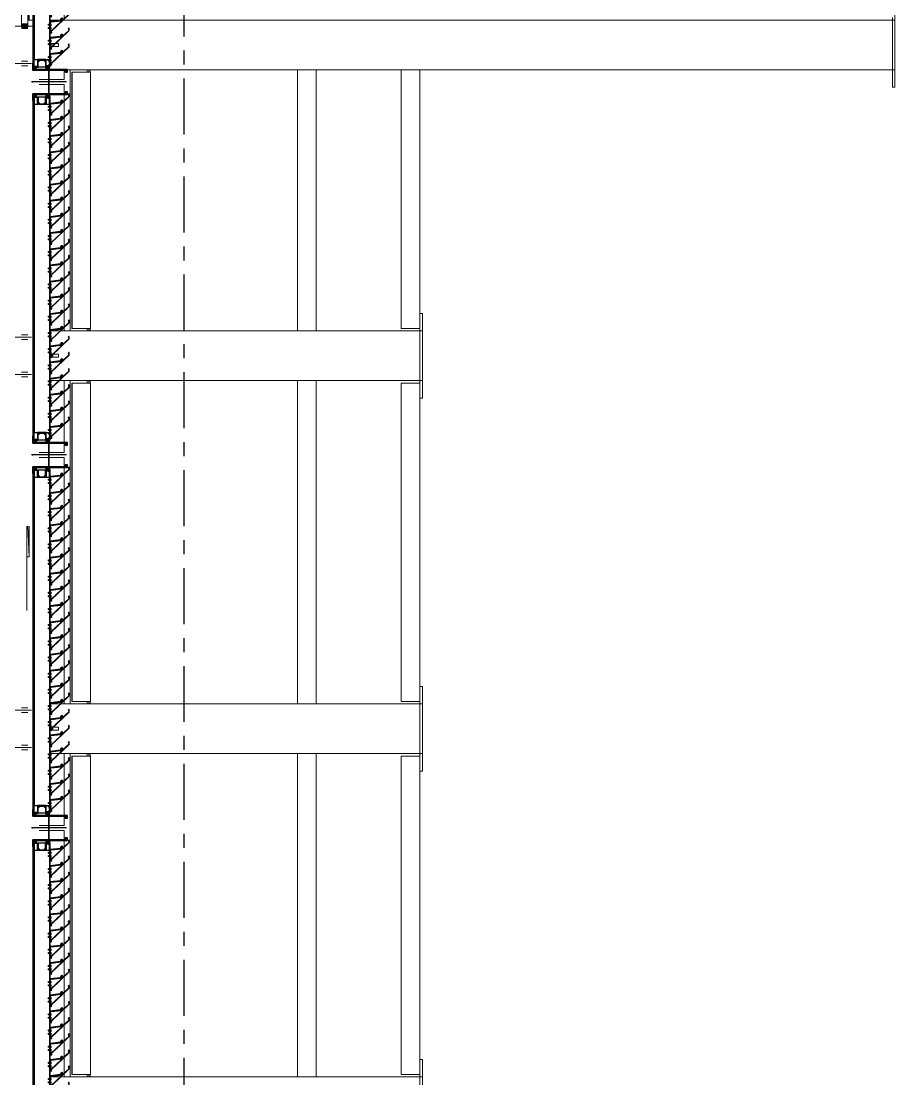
# Model space of a CAD drawing. Header units: millimetres. Extents: x -153298 to 620751, y -313239 to 250031.
# Drawn here: x 1518 to 5031, y 144933 to 149186 of the extents above; entities that cross this region are included whole.
import ezdxf
from ezdxf.enums import TextEntityAlignment as Align

# ---------------------------------------------------------------- set-up
doc = ezdxf.new("R2010")
doc.units = ezdxf.units.MM
for name, pattern in [('CENTER', [2, 1.25, -0.25, 0.25, -0.25]), ('TA_GL_000.90000', [2.475, 0.9, -0.225, 0.225, -0.225, 0.9]), ('XKITLINE00', [0]), ('XKITLINE02', [4, 2, -2])]:
    doc.linetypes.add(name, pattern=pattern)
for name, color, linetype in [('000 - 0_SYM_DWG_GRIDLINE_MAIN_COLOR_251', 251, 'Continuous'), ('000 - 0_SYM_DWG_SLOPE-SYM_TEXT_COLOR_3', 3, 'Continuous'), ('000 - EXISTING_PRECAST_MAIN_COLOR_1', 1, 'Continuous'), ('000 - EXISTING_STEEL-STRUCTURE_MAIN_COLOR_1', 1, 'Continuous'), ('000 - EXISTING_STEEL-STRUCTURE_MAIN_COLOR_251', 251, 'Continuous'), ('000 - GRID', 251, 'CENTER'), ('010 - ASPG_ACCESSORIES_MAIN_COLOR_1', 1, 'Continuous'), ('010 - ASPG_EXTR_MAIN_COLOR_2', 2, 'Continuous'), ('010 - ASPG_FASTERN_MAIN_COLOR_1', 1, 'Continuous'), ('010 - ASPG_FASTERN_SUB_COLOR_1', 2, 'Continuous'), ('010 - ASPG_FASTERN_SYMBOL_', 251, 'Continuous'), ('010 - ASPG_FRAMING_CUT_COLOR_4', 4, 'Continuous'), ('010 - ASPG_FRAMING_DEF_SUB', 250, 'Continuous'), ('010 - ASPG_FRAMING_HATCH_', 251, 'Continuous'), ('010 - ASPG_FRAMING_MAIN_COLOR_2', 2, 'Continuous'), ('010 - ASPG_FRAMING_SUB_COLOR_2', 2, 'Continuous'), ('010 - ASPG_FRAMING_WIPEOUT_', 250, 'Continuous'), ('BOLT & SCREW', 251, 'Continuous')]:
    doc.layers.add(name, color=color, linetype=linetype)
doc.layers.add('010 - ASPG_EXTR_DEF_SUB', color=250, linetype='Continuous', plot=False)
doc.layers.add('010 - ASPG_FASTERN_DEF_SUB', color=250, linetype='Continuous', plot=False)
for name, color, linetype, lineweight in [('12-GRID', 1, 'CENTER', 13), ('Bolt', 1, 'Continuous', 0), ('Part', 2, 'Continuous', 0), ('SCREW', 8, 'Continuous', 5)]:
    doc.layers.add(name, color=color, linetype=linetype, lineweight=lineweight)
doc.styles.add('ARIAL', font='arial.ttf')
doc.styles.add('TA', font='', dxfattribs={"height": 4.5})
doc.styles.get('TA').set_extended_font_data('Cordia New')
pattern_1 = [(270, (1257419.24324, -520041.6224), (0.65495992507, -1.1344238721), [0.7562825814, -1.5125651628]), (30, (1257419.24324, -520041.6224), (0.65495992936, 1.1344238696), [0.7562825814, -1.5125651628]), (330, (1257419.24324, -520041.6224), (1.30991985442, -2.48e-09), [-1.5125651628, 0.7562825814])]
pattern_2 = [(315, (1257419.4929, -520021.6224), (1.3369313545, 1.3369313545), []), (45, (1257419.4929, -520021.6224), (-1.3369313545, 1.3369313545), [])]
pattern_3 = [(270, (1257419.4425, -520043.9224), (0.65495992507, -1.1344238721), [0.7562825814, -1.5125651628]), (30, (1257419.4425, -520043.9224), (0.65495992936, 1.1344238696), [0.7562825814, -1.5125651628]), (330, (1257419.4425, -520043.9224), (1.30991985442, -2.48e-09), [-1.5125651628, 0.7562825814])]
pattern_4 = [(315, (1257419.1929, -520023.9224), (1.3369313545, 1.3369313545), []), (45, (1257419.1929, -520023.9224), (-1.3369313545, 1.3369313545), [])]

# ---------------------------------------------------------------- blocks, each defined once
blk = doc.blocks.new('*U4769')
at = {"layer": '000 - 0_SYM_DWG_GRIDLINE_MAIN_COLOR_251', "color": 0, "linetype": 'ByBlock', "ltscale": 5}
blk.add_line((20, 0), (-600, 0), dxfattribs=at)
at = {"style": 'TA', "flags": 1}
blk.add_attdef('LOCATION', (6, -6), '', height=4.5, rotation=270, dxfattribs=at)
at = {"layer": '000 - 0_SYM_DWG_SLOPE-SYM_TEXT_COLOR_3', "style": 'ARIAL'}
blk.add_attdef('GRID-HEAD', text='', height=4, rotation=180, dxfattribs=at).set_placement((40, 0), align=Align.MIDDLE_CENTER)
blk = doc.blocks.new('W-1-PP19-ST-ENT1-1_20260610-010700_LOPF_DIMS')
at = {"layer": '000 - GRID', "linetype": 'TA_GL_000.90000', "xscale": 50, "yscale": 50, "zscale": 50, "rotation": 180}
blk.add_blockref('*U4769', (-2180, 0), dxfattribs=at)
blk = doc.blocks.new('*A442431')
at = {"layer": '000 - EXISTING_STEEL-STRUCTURE_MAIN_COLOR_251', "linetype": 'XKITLINE00', "lineweight": 0}
for p, q in [((191.352005, 125.14304), (191.352005, 124.54304)), ((191.352005, 125.14304), (201.592005, 125.14304)), ((201.592005, 125.14304), (201.592005, 124.54304)), ((191.352005, 124.54304), (201.592005, 124.54304))]:
    blk.add_line(p, q, dxfattribs=at)
blk = doc.blocks.new('*A446435')
at = {"layer": '000 - EXISTING_STEEL-STRUCTURE_MAIN_COLOR_251', "linetype": 'XKITLINE00', "lineweight": 0}
for p, q in [((191.272005, 135.794399), (201.672005, 135.794399)), ((191.272005, 135.790212), (201.672005, 135.790212)), ((201.592005, 135.735782), (191.352005, 135.735782)), ((191.352005, 135.735782), (191.352005, 135.731595)), ((191.352005, 135.731595), (201.592005, 135.731595)), ((191.352005, 135.731595), (191.352005, 135.132418)), ((201.592005, 135.731595), (201.592005, 135.735782)), ((201.592005, 135.132418), (201.592005, 135.731595)), ((191.272005, 135.242963), (191.352005, 135.242963)), ((191.272005, 135.194814), (191.352005, 135.194814)), ((191.272005, 135.142885), (191.352005, 135.142885)), ((191.352005, 135.132418), (201.592005, 135.132418)), ((201.592005, 135.242963), (201.672005, 135.242963)), ((201.592005, 135.194814), (201.672005, 135.194814)), ((201.592005, 135.142885), (201.672005, 135.142885))]:
    blk.add_line(p, q, dxfattribs=at)
blk = doc.blocks.new('*A447436')
at = {"layer": '000 - EXISTING_STEEL-STRUCTURE_MAIN_COLOR_251', "linetype": 'XKITLINE00', "lineweight": 0}
for p, q in [((191.272005, 128.48232), (201.672005, 128.48232)), ((191.272005, 127.88232), (201.672005, 127.88232))]:
    blk.add_line(p, q, dxfattribs=at)
blk = doc.blocks.new('*A448437')
at = {"layer": '000 - EXISTING_STEEL-STRUCTURE_MAIN_COLOR_251', "linetype": 'XKITLINE00', "lineweight": 0}
for p, q in [((203.272005, 128.48232), (213.672005, 128.48232)), ((203.272005, 127.88232), (213.672005, 127.88232))]:
    blk.add_line(p, q, dxfattribs=at)
blk = doc.blocks.new('*A449438')
at = {"layer": '000 - EXISTING_STEEL-STRUCTURE_MAIN_COLOR_251', "linetype": 'XKITLINE00', "lineweight": 0}
for p, q in [((203.272005, 135.794399), (213.672005, 135.794399)), ((203.272005, 135.790212), (213.672005, 135.790212)), ((213.592005, 135.735782), (203.352005, 135.735782)), ((203.352005, 135.735782), (203.352005, 135.731595)), ((203.352005, 135.731595), (213.592005, 135.731595)), ((203.352005, 135.731595), (203.352005, 135.132418)), ((213.592005, 135.731595), (213.592005, 135.735782)), ((213.592005, 135.132418), (213.592005, 135.731595)), ((203.272005, 135.242963), (203.352005, 135.242963)), ((203.272005, 135.194814), (203.352005, 135.194814)), ((203.272005, 135.142885), (203.352005, 135.142885)), ((203.352005, 135.132418), (213.592005, 135.132418)), ((213.592005, 135.242963), (213.672005, 135.242963)), ((213.592005, 135.194814), (213.672005, 135.194814)), ((213.592005, 135.142885), (213.672005, 135.142885))]:
    blk.add_line(p, q, dxfattribs=at)
blk = doc.blocks.new('*A452441')
at = {"layer": '000 - EXISTING_STEEL-STRUCTURE_MAIN_COLOR_251', "linetype": 'XKITLINE00', "lineweight": 0}
for p, q in [((215.272005, 128.48232), (223.672005, 128.48232)), ((215.272005, 127.88232), (223.672005, 127.88232))]:
    blk.add_line(p, q, dxfattribs=at)
blk = doc.blocks.new('*A453442')
at = {"layer": '000 - EXISTING_STEEL-STRUCTURE_MAIN_COLOR_251', "linetype": 'XKITLINE00', "lineweight": 0}
for p, q in [((215.272005, 135.794399), (223.672005, 135.794399)), ((215.272005, 135.790212), (223.672005, 135.790212)), ((223.592005, 135.735782), (215.352005, 135.735782)), ((215.352005, 135.735782), (215.352005, 135.731595)), ((215.352005, 135.731595), (223.592005, 135.731595)), ((215.352005, 135.731595), (215.352005, 135.132418)), ((223.592005, 135.731595), (223.592005, 135.735782)), ((223.592005, 135.132418), (223.592005, 135.731595)), ((215.272005, 135.242963), (215.352005, 135.242963)), ((215.272005, 135.194814), (215.352005, 135.194814)), ((215.272005, 135.142885), (215.352005, 135.142885)), ((215.352005, 135.132418), (223.592005, 135.132418)), ((223.592005, 135.242963), (223.672005, 135.242963)), ((223.592005, 135.194814), (223.672005, 135.194814)), ((223.592005, 135.142885), (223.672005, 135.142885))]:
    blk.add_line(p, q, dxfattribs=at)
blk = doc.blocks.new('*A455444')
at = {"layer": '000 - EXISTING_STEEL-STRUCTURE_MAIN_COLOR_1', "linetype": 'XKITLINE00', "lineweight": 0}
for p, q in [((225.272005, 109.344), (225.272005, 137.151988)), ((223.672005, 109.344), (223.672005, 136.784027)), ((223.672005, 109.344), (225.272005, 109.344))]:
    blk.add_line(p, q, dxfattribs=at)
blk = doc.blocks.new('*A456445')
at = {"layer": '000 - EXISTING_PRECAST_MAIN_COLOR_1', "linetype": 'XKITLINE00', "lineweight": 0}
for p, q in [((206.271981, 137.186511), (208.000005, 137.186511)), ((208.000005, 137.186511), (208.991981, 137.186511)), ((208.000005, 137.106511), (208.000005, 137.186511)), ((208.991981, 137.15611), (208.000005, 137.106511)), ((208.000005, 137.106511), (208.991981, 137.106511)), ((199.360005, 136.784027), (199.360005, 135.986511)), ((211.200005, 135.986511), (211.200005, 136.784027)), ((199.360005, 135.986511), (201.672005, 135.986511)), ((203.272005, 135.986511), (211.200005, 135.986511))]:
    blk.add_line(p, q, dxfattribs=at)
blk = doc.blocks.new('*A457446')
at = {"layer": '000 - EXISTING_PRECAST_MAIN_COLOR_1', "linetype": 'XKITLINE00', "lineweight": 0}
for p, q in [((187.360005, 136.784027), (187.360005, 135.986511)), ((199.200005, 135.986511), (199.200005, 136.784027)), ((187.360005, 135.986511), (189.672005, 135.986511)), ((191.272005, 135.986511), (199.200005, 135.986511))]:
    blk.add_line(p, q, dxfattribs=at)
blk = doc.blocks.new('*A458447')
at = {"layer": '000 - EXISTING_PRECAST_MAIN_COLOR_1', "linetype": 'XKITLINE00', "lineweight": 0}
for p, q in [((225.272005, 137.122111), (226.560005, 137.186511)), ((232.000005, 137.186511), (225.551973, 137.186511)), ((226.560005, 137.186511), (225.551973, 137.186511)), ((226.560005, 137.186511), (226.560005, 137.106511)), ((233.600005, 137.186511), (232.000005, 137.106511)), ((232.000005, 137.106511), (232.000005, 137.186511)), ((232.001605, 137.186511), (232.600005, 137.186511)), ((233.000005, 137.186511), (233.598405, 137.186511)), ((234.199973, 137.186511), (233.600005, 137.186511)), ((233.600005, 137.186511), (233.600005, 137.106511)), ((226.560005, 137.106511), (225.272005, 137.106511)), ((232.000005, 137.106511), (233.600005, 137.106511)), ((223.360005, 136.784027), (223.360005, 135.986511)), ((223.360005, 135.986511), (223.672005, 135.986511)), ((225.272005, 135.986511), (234.480005, 135.986511))]:
    blk.add_line(p, q, dxfattribs=at)
blk = doc.blocks.new('*A459448')
at = {"layer": '000 - EXISTING_STEEL-STRUCTURE_MAIN_COLOR_1', "linetype": 'XKITLINE00', "lineweight": 0}
for p, q in [((213.672005, 124.54304), (213.672005, 136.784027)), ((215.272005, 136.784027), (215.272005, 124.54304)), ((215.272005, 124.54304), (213.672005, 124.54304))]:
    blk.add_line(p, q, dxfattribs=at)
blk = doc.blocks.new('*A460449')
at = {"layer": '000 - EXISTING_STEEL-STRUCTURE_MAIN_COLOR_1', "linetype": 'XKITLINE00', "lineweight": 0}
for p, q in [((201.672005, 124.54304), (201.672005, 136.784027)), ((203.272005, 136.784027), (203.272005, 124.54304)), ((203.272005, 124.54304), (201.672005, 124.54304))]:
    blk.add_line(p, q, dxfattribs=at)
blk = doc.blocks.new('*A461450')
at = {"layer": '000 - EXISTING_STEEL-STRUCTURE_MAIN_COLOR_1', "linetype": 'XKITLINE00', "lineweight": 0}
for p, q in [((189.672005, 124.54304), (189.672005, 136.784027)), ((191.272005, 136.784027), (191.272005, 124.54304)), ((191.272005, 124.54304), (189.672005, 124.54304))]:
    blk.add_line(p, q, dxfattribs=at)
blk = doc.blocks.new('*A463452')
at = {"layer": 'Part', "linetype": 'XKITLINE00', "lineweight": 0}
for p, q in [((202.424005, 136.171017), (202.424005, 136.784027)), ((202.520005, 136.784027), (202.520005, 136.171017)), ((202.424005, 136.351988), (202.520005, 136.351988)), ((202.520005, 136.171017), (202.424005, 136.171017))]:
    blk.add_line(p, q, dxfattribs=at)
blk = doc.blocks.new('*A464453')
at = {"layer": 'Part', "linetype": 'XKITLINE00', "lineweight": 0}
for p, q in [((214.424005, 136.171017), (214.424005, 136.784027)), ((214.520005, 136.784027), (214.520005, 136.171017)), ((214.424005, 136.351988), (214.520005, 136.351988)), ((214.520005, 136.171017), (214.424005, 136.171017))]:
    blk.add_line(p, q, dxfattribs=at)
blk = doc.blocks.new('*A471460')
at = {"layer": 'Part', "linetype": 'XKITLINE00', "lineweight": 0}
for p, q in [((225.551973, 137.351988), (225.039981, 137.351988)), ((225.039981, 137.151988), (225.551973, 137.151988)), ((225.551973, 137.151988), (225.551973, 137.351988))]:
    blk.add_line(p, q, dxfattribs=at)
blk = doc.blocks.new('*A472461')
at = {"layer": 'Part', "linetype": 'XKITLINE00', "lineweight": 0}
for p, q in [((224.424005, 136.171017), (224.424005, 136.784027)), ((224.520005, 136.784027), (224.520005, 136.171017)), ((224.424005, 136.351988), (224.520005, 136.351988)), ((224.520005, 136.171017), (224.424005, 136.171017))]:
    blk.add_line(p, q, dxfattribs=at)
blk = doc.blocks.new('*A485474')
at = {"layer": 'Bolt'}
for points in [[(224.996, 138.904), (224.996, 138.952), (225.148, 138.952), (225.148, 138.904)], [(224.996, 138.904), (224.996, 138.952), (225.148, 138.952), (225.148, 138.904)], [(224.996, 137.152), (224.996, 137.352), (225.148, 137.352), (225.148, 137.152)], [(224.996, 137.152), (224.996, 137.352), (225.148, 137.352), (225.148, 137.152)]]:
    blk.add_hatch(color=256, dxfattribs=at).paths.add_polyline_path(points, flags=17)
at = {"layer": 'Bolt', "linetype": 'XKITLINE02', "lineweight": 0}
for p, q in [((223.796, 138.952), (223.796, 138.904)), ((223.796, 138.952), (223.796, 138.904)), ((223.872, 139.036), (223.872, 136.872)), ((223.872, 139.036), (223.872, 136.872)), ((223.948, 138.952), (223.948, 138.904)), ((223.948, 138.952), (223.948, 138.904)), ((223.796, 137.352), (223.796, 137.152)), ((223.796, 137.352), (223.796, 137.152)), ((223.948, 137.352), (223.948, 137.152)), ((223.948, 137.352), (223.948, 137.152))]:
    blk.add_line(p, q, dxfattribs=at)
at = {"layer": 'Bolt', "linetype": 'XKITLINE00', "lineweight": 0}
for p, q in [((224.996, 138.952), (224.996, 138.904)), ((224.996, 138.952), (224.996, 138.904)), ((225.072, 139.036), (225.072, 136.872)), ((225.072, 139.036), (225.072, 136.872)), ((225.148, 138.952), (225.148, 138.904)), ((225.148, 138.952), (225.148, 138.904)), ((224.996, 137.352), (224.996, 137.152)), ((224.996, 137.352), (224.996, 137.152)), ((225.148, 137.352), (225.148, 137.152)), ((225.148, 137.352), (225.148, 137.152))]:
    blk.add_line(p, q, dxfattribs=at)
blk = doc.blocks.new('*A502491')
at = {"layer": '000 - EXISTING_STEEL-STRUCTURE_MAIN_COLOR_1', "linetype": 'XKITLINE00', "lineweight": 0}
for p, q in [((189.112005, 124.46304), (189.112005, 124.54304)), ((191.352005, 124.54304), (189.592005, 124.54304)), ((189.672005, 124.54304), (189.672005, 124.46304)), ((191.272005, 124.46304), (191.272005, 124.54304)), ((191.832005, 124.46304), (191.832005, 124.54304)), ((191.832005, 124.46304), (189.112005, 124.46304))]:
    blk.add_line(p, q, dxfattribs=at)
blk = doc.blocks.new('*A549538')
at = {"layer": '000 - EXISTING_STEEL-STRUCTURE_MAIN_COLOR_1', "linetype": 'XKITLINE00', "lineweight": 0}
for p, q in [((223.112005, 109.264), (223.112005, 109.344)), ((225.352005, 109.344), (223.112005, 109.344)), ((225.832005, 109.264), (223.112005, 109.264)), ((223.672005, 109.344), (223.672005, 109.264)), ((225.272005, 109.264), (225.272005, 109.344)), ((225.832005, 109.264), (225.832005, 109.344))]:
    blk.add_line(p, q, dxfattribs=at)
blk = doc.blocks.new('*A561550')
at = {"layer": '000 - EXISTING_STEEL-STRUCTURE_MAIN_COLOR_251', "linetype": 'XKITLINE00', "lineweight": 0}
for p, q in [((203.352005, 125.14304), (203.352005, 124.54304)), ((203.352005, 125.14304), (213.592005, 125.14304)), ((213.592005, 125.14304), (213.592005, 124.54304)), ((203.352005, 124.54304), (213.592005, 124.54304))]:
    blk.add_line(p, q, dxfattribs=at)
blk = doc.blocks.new('*A562551')
at = {"layer": '000 - EXISTING_STEEL-STRUCTURE_MAIN_COLOR_251', "linetype": 'XKITLINE00', "lineweight": 0}
for p, q in [((215.352005, 125.14304), (215.352005, 124.54304)), ((215.352005, 125.14304), (223.672005, 125.14304)), ((215.352005, 124.54304), (223.672005, 124.54304))]:
    blk.add_line(p, q, dxfattribs=at)
blk = doc.blocks.new('*A565554')
at = {"layer": '000 - EXISTING_STEEL-STRUCTURE_MAIN_COLOR_1', "linetype": 'XKITLINE00', "lineweight": 0}
for p, q in [((213.112005, 124.46304), (213.112005, 124.54304)), ((215.352005, 124.54304), (213.592005, 124.54304)), ((213.672005, 124.54304), (213.672005, 124.46304)), ((215.272005, 124.46304), (215.272005, 124.54304)), ((215.832005, 124.46304), (215.832005, 124.54304)), ((215.832005, 124.46304), (213.112005, 124.46304))]:
    blk.add_line(p, q, dxfattribs=at)
blk = doc.blocks.new('*A566555')
at = {"layer": '000 - EXISTING_STEEL-STRUCTURE_MAIN_COLOR_1', "linetype": 'XKITLINE00', "lineweight": 0}
for p, q in [((201.112005, 124.46304), (201.112005, 124.54304)), ((203.352005, 124.54304), (201.592005, 124.54304)), ((201.672005, 124.54304), (201.672005, 124.46304)), ((203.272005, 124.46304), (203.272005, 124.54304)), ((203.832005, 124.46304), (203.832005, 124.54304)), ((203.832005, 124.46304), (201.112005, 124.46304))]:
    blk.add_line(p, q, dxfattribs=at)
blk = doc.blocks.new('*A569558')
at = {"layer": '000 - EXISTING_PRECAST_MAIN_COLOR_1', "linetype": 'XKITLINE00', "lineweight": 0}
for p, q in [((211.360005, 136.784027), (211.360005, 135.986511)), ((223.200005, 135.986511), (223.200005, 136.784027)), ((211.360005, 135.986511), (213.672005, 135.986511)), ((215.272005, 135.986511), (223.200005, 135.986511))]:
    blk.add_line(p, q, dxfattribs=at)
blk = doc.blocks.new('*A573562')
at = {"layer": 'Bolt', "linetype": 'XKITLINE02', "lineweight": 0}
for p, q in [((201.795973, 138.951988), (201.795973, 138.903988)), ((201.795973, 138.951988), (201.795973, 138.903988)), ((201.871973, 139.036468), (201.871973, 136.871988)), ((201.871973, 139.036468), (201.871973, 136.871988)), ((201.947973, 138.951988), (201.947973, 138.903988)), ((201.947973, 138.951988), (201.947973, 138.903988)), ((202.995973, 138.951988), (202.995973, 138.903988)), ((202.995973, 138.951988), (202.995973, 138.903988)), ((203.071973, 139.036468), (203.071973, 136.871988)), ((203.071973, 139.036468), (203.071973, 136.871988)), ((203.147973, 138.951988), (203.147973, 138.903988)), ((203.147973, 138.951988), (203.147973, 138.903988)), ((201.795973, 137.351988), (201.795973, 137.151988)), ((201.795973, 137.351988), (201.795973, 137.151988)), ((201.947973, 137.351988), (201.947973, 137.151988)), ((201.947973, 137.351988), (201.947973, 137.151988)), ((202.995973, 137.351988), (202.995973, 137.151988)), ((202.995973, 137.351988), (202.995973, 137.151988)), ((203.147973, 137.351988), (203.147973, 137.151988)), ((203.147973, 137.351988), (203.147973, 137.151988))]:
    blk.add_line(p, q, dxfattribs=at)
blk = doc.blocks.new('*A579568')
at = {"layer": 'Bolt', "linetype": 'XKITLINE02', "lineweight": 0}
for p, q in [((213.795973, 138.951988), (213.795973, 138.903988)), ((213.795973, 138.951988), (213.795973, 138.903988)), ((213.871973, 139.036468), (213.871973, 136.871988)), ((213.871973, 139.036468), (213.871973, 136.871988)), ((213.947973, 138.951988), (213.947973, 138.903988)), ((213.947973, 138.951988), (213.947973, 138.903988)), ((214.995973, 138.951988), (214.995973, 138.903988)), ((214.995973, 138.951988), (214.995973, 138.903988)), ((215.071973, 139.036468), (215.071973, 136.871988)), ((215.071973, 139.036468), (215.071973, 136.871988)), ((215.147973, 138.951988), (215.147973, 138.903988)), ((215.147973, 138.951988), (215.147973, 138.903988)), ((213.795973, 137.351988), (213.795973, 137.151988)), ((213.795973, 137.351988), (213.795973, 137.151988)), ((213.947973, 137.351988), (213.947973, 137.151988)), ((213.947973, 137.351988), (213.947973, 137.151988)), ((214.995973, 137.351988), (214.995973, 137.151988)), ((214.995973, 137.351988), (214.995973, 137.151988)), ((215.147973, 137.351988), (215.147973, 137.151988)), ((215.147973, 137.351988), (215.147973, 137.151988))]:
    blk.add_line(p, q, dxfattribs=at)
blk = doc.blocks.new('W-1-PP19-ST-ENT1-1_20260610-011831_LOPF_ST')
at = {"lineweight": 0, "xscale": 125, "yscale": 125, "zscale": 125}
for name in ['*A573562', '*A579568', '*A485474', '*A471460', '*A463452', '*A464453', '*A472461']:
    blk.add_blockref(name, (-21035, -16515), dxfattribs=at)
at = {"layer": '000 - EXISTING_PRECAST_MAIN_COLOR_1', "lineweight": 0, "xscale": 125, "yscale": 125, "zscale": 125}
for name in ['*A456445', '*A458447', '*A457446', '*A569558']:
    blk.add_blockref(name, (-21035, -16515), dxfattribs=at)
at = {"layer": '000 - EXISTING_STEEL-STRUCTURE_MAIN_COLOR_1', "lineweight": 0, "xscale": 125, "yscale": 125, "zscale": 125}
for name in ['*A455444', '*A461450', '*A460449', '*A459448', '*A502491', '*A566555', '*A565554', '*A549538']:
    blk.add_blockref(name, (-21035, -16515), dxfattribs=at)
at = {"layer": '000 - EXISTING_STEEL-STRUCTURE_MAIN_COLOR_251', "lineweight": 0, "xscale": 125, "yscale": 125, "zscale": 125}
for name in ['*A446435', '*A449438', '*A453442', '*A447436', '*A448437', '*A452441', '*A442431', '*A561550', '*A562551']:
    blk.add_blockref(name, (-21035, -16515), dxfattribs=at)
blk = doc.blocks.new('*U6143')
at = {"layer": '12-GRID', "color": 8, "linetype": 'CENTER'}
for p, q in [((0, -6.2), (0, 2.2)), ((-4.2, -2), (4.2, -2))]:
    blk.add_line(p, q, dxfattribs=at)
at = {"layer": 'BOLT & SCREW'}
for p, q in [((-0.6, -1.8), (-1.8, -1.6)), ((-0.6, -2.2), (-1.8, -2.4)), ((-0.5, -1.8), (-0.9, -1.6)), ((-0.5, -2.2), (-0.9, -2.4)), ((-0.2, -1.4), (-0.4, -0.2)), ((-0.2, -1.5), (-0.4, -1.1)), ((-0.2, -2.5), (-0.4, -2.9)), ((-0.2, -2.6), (-0.4, -3.8)), ((0.2, -1.4), (0.4, -0.2)), ((0.2, -1.5), (0.4, -1.1)), ((0.4, -2.9), (0.2, -2.5)), ((0.2, -2.6), (0.4, -3.8)), ((0.5, -1.8), (0.9, -1.6)), ((0.5, -2.2), (0.9, -2.4)), ((0.6, -1.8), (1.8, -1.6)), ((0.6, -2.2), (1.8, -2.4))]:
    blk.add_line(p, q, dxfattribs=at)
for points in [[(-1.8, -1.6), (-0.9, -1.6, 0.414214), (-0.4, -1.1), (-0.4, -0.2), (0.4, -0.2), (0.4, -1.1, 0.414214), (0.9, -1.6), (1.8, -1.6), (1.8, -2.4), (0.9, -2.4, 0.414214), (0.4, -2.9), (0.4, -3.8), (-0.4, -3.8), (-0.4, -2.9, 0.414214), (-0.9, -2.4), (-1.8, -2.4)], [(0.2, -2.5, -0.414214), (0.5, -2.2), (0.6, -2.2), (0.6, -1.8), (0.5, -1.8, -0.414214), (0.2, -1.5), (0.2, -1.4), (-0.2, -1.4), (-0.2, -1.5, -0.414214), (-0.5, -1.8), (-0.6, -1.8), (-0.6, -2.2), (-0.5, -2.2, -0.414214), (-0.2, -2.5), (-0.2, -2.6), (0.2, -2.6)]]:
    blk.add_lwpolyline(points, format="xyb", close=True, dxfattribs=at)
blk.add_circle((0, -2), 3.5, dxfattribs=at)
blk = doc.blocks.new('000_ASPG_TYP_FILES_20260218-010703_FRAME_EXTR_')
at = {"layer": '010 - ASPG_FRAMING_HATCH_'}
h = blk.add_hatch(dxfattribs=at)
h.set_pattern_fill('ANSI32', color=256, scale=0.1, angle=180)
edge = h.paths.add_edge_path()
edge.add_line((2, 16), (2, 2))
edge.add_line((2, 2), (39.7, 2))
edge.add_arc((39.7, 1.7), 0.3, 0, 90, ccw=False)
edge.add_line((40, 1.7), (40, 0.3))
edge.add_arc((39.7, 0.3), 0.3, -90, 0, ccw=False)
edge.add_line((39.7, 0), (0.3, 0))
edge.add_arc((0.3, 0.3), 0.3, 180, 270, ccw=False)
edge.add_line((0, 0.3), (0, 17.7))
edge.add_arc((0.3, 17.7), 0.3, 90, 180, ccw=False)
edge.add_line((0.3, 18), (22.6, 18))
edge.add_arc((22.6, 18.5), 0.5, 270, 380.2095)
edge.add_arc((26.2, 19.8), 3.35, 182.0638, 200.2095, ccw=False)
edge.add_arc((23.6, 19.7), 0.76, 2.0638, 182.0638, ccw=False)
edge.add_arc((26.2, 19.8), 1.83, 182.0638, 447.9362)
edge.add_arc((26.3, 22.4), 0.76, 87.9362, 267.9362, ccw=False)
edge.add_arc((26.2, 19.8), 3.35, 69.7905, 87.9362, ccw=False)
edge.add_arc((27.5, 23.4), 0.5, 249.7905, 360)
edge.add_line((28, 23.4), (28, 26.7))
edge.add_line((28, 26.7), (28.5, 27.2))
edge.add_line((28.5, 27.2), (28, 27.7))
edge.add_line((28, 27.7), (28, 38.6))
edge.add_line((28, 38.6), (28.5, 39.1))
edge.add_line((28.5, 39.1), (28, 39.6))
edge.add_line((28, 39.6), (28, 42.9))
edge.add_arc((27.5, 42.9), 0.5, 0, 110.2095)
edge.add_arc((26.2, 46.5), 3.35, 272.0638, 290.2095, ccw=False)
edge.add_arc((26.3, 43.9), 0.76, 92.0638, 272.0638, ccw=False)
edge.add_arc((26.2, 46.5), 1.83, 272.0638, 537.9362)
edge.add_arc((23.6, 46.6), 0.76, 177.9362, 357.9362, ccw=False)
edge.add_arc((26.2, 46.5), 3.35, 159.7905, 177.9362, ccw=False)
edge.add_arc((22.6, 47.8), 0.5, 339.7905, 450)
edge.add_line((22.6, 48.3), (0.3, 48.3))
edge.add_arc((0.3, 48.6), 0.3, 180, 270, ccw=False)
edge.add_line((0, 48.6), (0, 60))
edge.add_arc((0.3, 60), 0.3, 90, 180, ccw=False)
edge.add_line((0.3, 60.3), (5, 60.3))
edge.add_line((5, 60.3), (5, 65))
edge.add_arc((5.3, 65), 0.3, 90, 180, ccw=False)
edge.add_line((5.3, 65.3), (30, 65.3))
edge.add_line((30, 65.3), (30, 63.6))
edge.add_arc((29.7, 63.6), 0.3, -90, 0, ccw=False)
edge.add_line((29.7, 63.3), (7.3, 63.3))
edge.add_arc((7.3, 63), 0.3, 90, 180)
edge.add_line((7, 63), (7, 58.3))
edge.add_line((7, 58.3), (2.3, 58.3))
edge.add_arc((2.3, 58), 0.3, 90, 180)
edge.add_line((2, 58), (2, 50.6))
edge.add_arc((2.3, 50.6), 0.3, 180, 270)
edge.add_line((2.3, 50.3), (29.7, 50.3))
edge.add_arc((29.7, 50), 0.3, 0, 90, ccw=False)
edge.add_line((30, 50), (30, 26.7))
edge.add_line((30, 26.7), (30, 16.3))
edge.add_arc((29.7, 16.3), 0.3, -90, 0, ccw=False)
edge.add_line((29.7, 16), (2, 16))
at = {"layer": '010 - ASPG_FRAMING_CUT_COLOR_4'}
blk.add_lwpolyline([(2, 16), (2, 2), (39.7, 2, -0.414214), (40, 1.7), (40, 0.3, -0.414214), (39.7, 0), (0.3, 0, -0.414214), (0, 0.3), (0, 17.7, -0.414214), (0.3, 18), (22.6, 18, 0.52173), (23, 18.7, -0.079342), (22.8, 19.7, -1), (24.3, 19.8, 2.296346), (26.2, 21.7, -1), (26.3, 23.2, -0.079342), (27.3, 23, 0.52173), (28, 23.4), (28, 26.7), (28.5, 27.2), (28, 27.7), (28, 38.6), (28.5, 39.1), (28, 39.6), (28, 42.9, 0.52173), (27.3, 43.3, -0.079342), (26.3, 43.1, -1), (26.2, 44.6, 2.296346), (24.3, 46.5, -1), (22.8, 46.6, -0.079342), (23, 47.6, 0.52173), (22.6, 48.3), (0.3, 48.3, -0.414214), (0, 48.6), (0, 60, -0.414214), (0.3, 60.3), (5, 60.3), (5, 65, -0.414214), (5.3, 65.3), (30, 65.3), (30, 63.6, -0.414214), (29.7, 63.3), (7.3, 63.3, 0.414214), (7, 63), (7, 58.3), (2.3, 58.3, 0.414214), (2, 58), (2, 50.6, 0.414214), (2.3, 50.3), (29.7, 50.3, -0.414214), (30, 50), (30, 26.7), (30, 16.3, -0.414214), (29.7, 16)], format="xyb", close=True, dxfattribs=at)
for p in [(26.2, 48.5), (26.2, 21.8)]:
    blk.add_blockref('*U6143', p)
blk = doc.blocks.new('*U6144')
at = {"layer": '010 - ASPG_FRAMING_HATCH_', "transparency": 33554585}
h = blk.add_hatch(dxfattribs=at)
h.set_pattern_fill('ANSI32', color=256, scale=0.25)
edge = h.paths.add_edge_path()
edge.add_line((2, -50), (2, -75))
edge.add_line((2, -75), (0, -75))
edge.add_line((0, -75), (0, -49))
edge.add_arc((1, -49), 1, 90, 180, ccw=False)
edge.add_line((1, -48), (63, -48))
edge.add_arc((63, -47), 1, 270, 360)
edge.add_line((64, -47), (64, 47))
edge.add_arc((63, 47), 1, 0, 90)
edge.add_line((63, 48), (1, 48))
edge.add_arc((1, 49), 1, 180, 270, ccw=False)
edge.add_line((0, 49), (0, 75))
edge.add_line((0, 75), (2, 75))
edge.add_line((2, 75), (2, 50))
edge.add_line((2, 50), (141, 50))
edge.add_line((141, 50), (141, 41))
edge.add_arc((140, 41), 1, 270, 360, ccw=False)
edge.add_line((140, 40), (132, 40))
edge.add_arc((132, 41), 1, 180, 270, ccw=False)
edge.add_line((131, 41), (131, 47))
edge.add_arc((130, 47), 1, 0, 90)
edge.add_line((130, 48), (67, 48))
edge.add_arc((67, 47), 1, 90, 180)
edge.add_line((66, 47), (66, -47))
edge.add_arc((67, -47), 1, 180, 270)
edge.add_line((67, -48), (130, -48))
edge.add_arc((130, -47), 1, 270, 360)
edge.add_line((131, -47), (131, -41))
edge.add_arc((132, -41), 1, 90, 180, ccw=False)
edge.add_line((132, -40), (140, -40))
edge.add_arc((140, -41), 1, 0, 90, ccw=False)
edge.add_line((141, -41), (141, -50))
edge.add_line((141, -50), (2, -50))
h.paths.add_polyline_path([(139, 48), (139, 42), (133, 42), (133, 48)], flags=16)
h.paths.add_polyline_path([(139, -48), (139, -42), (133, -42), (133, -48)], flags=16)
at = {"layer": '010 - ASPG_FRAMING_HATCH_'}
h = blk.add_hatch(dxfattribs=at)
h.set_pattern_fill('ANSI37', color=256, scale=0.595498, angle=-90)
h.set_pattern_definition(pattern_4)
edge = h.paths.add_edge_path()
edge.add_ellipse((11.5, 55), major_axis=(0, -5), ratio=0.644482, start_angle=180, end_angle=360, ccw=False)
edge.add_line((11.5, 60), (2, 60))
edge.add_arc((-7.9, 55), 11.1, -26.7963, 26.7963, ccw=False)
edge.add_line((2, 50), (11.5, 50))
h = blk.add_hatch(dxfattribs=at)
h.set_pattern_fill('HONEY', color=256, scale=0.238199, angle=-90)
h.set_pattern_definition(pattern_3)
edge = h.paths.add_edge_path()
edge.add_ellipse((11.8, 55), major_axis=(0, -5), ratio=0.644482, start_angle=0, end_angle=360, ccw=False)
h = blk.add_hatch(dxfattribs=at)
h.set_pattern_fill('HONEY', color=256, scale=0.238199, angle=-90)
h.set_pattern_definition(pattern_1)
edge = h.paths.add_edge_path()
edge.add_ellipse((57.5, 55), major_axis=(0, -5), ratio=0.644482, start_angle=0, end_angle=360)
h = blk.add_hatch(dxfattribs=at)
h.set_pattern_fill('ANSI37', color=256, scale=0.595498, angle=-90)
h.set_pattern_definition(pattern_2)
edge = h.paths.add_edge_path()
edge.add_ellipse((57.8, 55), major_axis=(0, -5), ratio=0.644482, start_angle=0, end_angle=180)
edge.add_line((57.8, 60), (62, 60))
edge.add_arc((62, 60.3), 0.3, -90, 0)
edge.add_line((62.3, 60.3), (62.3, 61))
edge.add_line((62.3, 61), (61.8, 61.5))
edge.add_line((61.8, 61.5), (62.3, 62))
edge.add_line((62.3, 62), (61.8, 62.5))
edge.add_line((61.8, 62.5), (62.3, 63))
edge.add_line((62.3, 63), (61.8, 63.5))
edge.add_line((61.8, 63.5), (62.3, 64))
edge.add_line((62.3, 64), (62.3, 65))
edge.add_line((62.3, 65), (63.3, 65))
edge.add_line((63.3, 65), (63.8, 65.5))
edge.add_line((63.8, 65.5), (64.3, 65))
edge.add_line((64.3, 65), (64.8, 65.5))
edge.add_line((64.8, 65.5), (65.3, 65))
edge.add_line((65.3, 65), (65.8, 65.5))
edge.add_line((65.8, 65.5), (66.3, 65))
edge.add_line((66.3, 65), (67, 65))
edge.add_arc((67, 65.3), 0.3, -90, 0)
edge.add_line((67.3, 65.3), (67.3, 60))
edge.add_arc((77.2, 55), 11.1, 153.2037, 206.7963)
edge.add_line((67.3, 50), (57.8, 50))
h = blk.add_hatch(dxfattribs=at)
h.set_pattern_fill('ANSI37', color=256, scale=0.595498, angle=-90)
h.set_pattern_definition(pattern_4)
edge = h.paths.add_edge_path()
edge.add_ellipse((11.5, -55), major_axis=(0, 5), ratio=0.644482, start_angle=0, end_angle=180)
edge.add_line((11.5, -60), (2, -60))
edge.add_arc((-7.9, -55), 11.1, 333.2037, 386.7963)
edge.add_line((2, -50), (11.5, -50))
h = blk.add_hatch(dxfattribs=at)
h.set_pattern_fill('HONEY', color=256, scale=0.238199, angle=-90)
h.set_pattern_definition(pattern_3)
edge = h.paths.add_edge_path()
edge.add_ellipse((11.8, -55), major_axis=(0, 5), ratio=0.644482, start_angle=0, end_angle=360)
h = blk.add_hatch(dxfattribs=at)
h.set_pattern_fill('HONEY', color=256, scale=0.238199, angle=-90)
h.set_pattern_definition(pattern_1)
edge = h.paths.add_edge_path()
edge.add_ellipse((57.5, -55), major_axis=(0, 5), ratio=0.644482, start_angle=0, end_angle=360, ccw=False)
h = blk.add_hatch(dxfattribs=at)
h.set_pattern_fill('ANSI37', color=256, scale=0.595498, angle=-90)
h.set_pattern_definition(pattern_2)
edge = h.paths.add_edge_path()
edge.add_ellipse((57.8, -55), major_axis=(0, 5), ratio=0.644482, start_angle=180, end_angle=360, ccw=False)
edge.add_line((57.8, -60), (62, -60))
edge.add_arc((62, -60.3), 0.3, 360, 450, ccw=False)
edge.add_line((62.3, -60.3), (62.3, -61))
edge.add_line((62.3, -61), (61.8, -61.5))
edge.add_line((61.8, -61.5), (62.3, -62))
edge.add_line((62.3, -62), (61.8, -62.5))
edge.add_line((61.8, -62.5), (62.3, -63))
edge.add_line((62.3, -63), (61.8, -63.5))
edge.add_line((61.8, -63.5), (62.3, -64))
edge.add_line((62.3, -64), (62.3, -65))
edge.add_line((62.3, -65), (63.3, -65))
edge.add_line((63.3, -65), (63.8, -65.5))
edge.add_line((63.8, -65.5), (64.3, -65))
edge.add_line((64.3, -65), (64.8, -65.5))
edge.add_line((64.8, -65.5), (65.3, -65))
edge.add_line((65.3, -65), (65.8, -65.5))
edge.add_line((65.8, -65.5), (66.3, -65))
edge.add_line((66.3, -65), (67, -65))
edge.add_arc((67, -65.3), 0.3, 360, 450, ccw=False)
edge.add_line((67.3, -65.3), (67.3, -60))
edge.add_arc((77.2, -55), 11.1, 153.2037, 206.7963, ccw=False)
edge.add_line((67.3, -50), (57.8, -50))
at = {"layer": '010 - ASPG_FASTERN_DEF_SUB'}
blk.add_point((0, 0), dxfattribs=at)
at = {"layer": '010 - ASPG_FRAMING_CUT_COLOR_4'}
blk.add_lwpolyline([(2, -50), (2, -75), (0, -75), (0, -49, -0.414214), (1, -48), (63, -48, 0.414214), (64, -47), (64, 47, 0.414214), (63, 48), (1, 48, -0.414214), (0, 49), (0, 75), (2, 75), (2, 50), (141, 50), (141, 41, -0.414214), (140, 40), (132, 40, -0.414214), (131, 41), (131, 47, 0.414214), (130, 48), (67, 48, 0.414214), (66, 47), (66, -47, 0.414214), (67, -48), (130, -48, 0.414214), (131, -47), (131, -41, -0.414214), (132, -40), (140, -40, -0.414214), (141, -41), (141, -50)], format="xyb", close=True, dxfattribs=at)
for points in [[(139, 48), (139, 42), (133, 42), (133, 48)], [(139, -48), (139, -42), (133, -42), (133, -48)]]:
    blk.add_lwpolyline(points, close=True, dxfattribs=at)
at = {"layer": '010 - ASPG_FRAMING_DEF_SUB', "transparency": 33554508}
blk.add_line((136.5, 0), (-4.5, 0), dxfattribs=at)
at = {"layer": '010 - ASPG_FRAMING_DEF_SUB', "transparency": 33554457}
for points in [[(2, 50), (15, 50), (15, 60), (2, 60)], [(54.3, 50), (67.3, 50), (67.3, 65.5), (54.3, 65.5)], [(2, -50), (15, -50), (15, -60), (2, -60)], [(54.3, -50), (67.3, -50), (67.3, -65.5), (54.3, -65.5)]]:
    blk.add_lwpolyline(points, close=True, dxfattribs=at)
at = {"layer": '010 - ASPG_FRAMING_SUB_COLOR_2'}
for points in [[(11.8, 50), (2, 50, 0.238199), (2, 60), (11.8, 60)], [(57.5, 50), (67.3, 50, -0.238199), (67.3, 60), (67.3, 65.3, -0.414214), (67, 65), (66.3, 65), (65.8, 65.5), (65.3, 65), (64.8, 65.5), (64.3, 65), (63.8, 65.5), (63.3, 65), (62.3, 65), (62.3, 64), (61.8, 63.5), (62.3, 63), (61.8, 62.5), (62.3, 62), (61.8, 61.5), (62.3, 61), (62.3, 60.3, -0.414214), (62, 60), (57.5, 60)], [(11.8, -50), (2, -50, -0.238199), (2, -60), (11.8, -60)], [(57.5, -50), (67.3, -50, 0.238199), (67.3, -60), (67.3, -65.3, 0.414214), (67, -65), (66.3, -65), (65.8, -65.5), (65.3, -65), (64.8, -65.5), (64.3, -65), (63.8, -65.5), (63.3, -65), (62.3, -65), (62.3, -64), (61.8, -63.5), (62.3, -63), (61.8, -62.5), (62.3, -62), (61.8, -61.5), (62.3, -61), (62.3, -60.3, 0.414214), (62, -60), (57.5, -60)]]:
    blk.add_lwpolyline(points, format="xyb", dxfattribs=at)
at = {"layer": '010 - ASPG_FRAMING_SUB_COLOR_2', "extrusion": (0, 0, -1)}
for centre, major_axis in [((11.8, 55), (0, -5)), ((57.5, -55), (0, 5))]:
    blk.add_ellipse(centre, major_axis=major_axis, ratio=0.644482, dxfattribs=at)
at = {"layer": '010 - ASPG_FRAMING_SUB_COLOR_2'}
for centre, major_axis in [((57.5, 55), (0, -5)), ((11.8, -55), (0, 5))]:
    blk.add_ellipse(centre, major_axis=major_axis, ratio=0.644482, dxfattribs=at)
blk = doc.blocks.new('PZG35-9D5')
at = {"layer": '010 - ASPG_FASTERN_SUB_COLOR_1', "color": 8}
for p, q in [((-1.4, 0), (-1.4, -1.1)), ((1.4, 0), (1.4, -0.6)), ((-1.9, -1.4), (1.9, -0.9)), ((-1.9, -1.4), (-1.4, -1.1)), ((-1.9, -1.4), (-1.4, -1.7)), ((-1.9, -2.7), (1.9, -2.2)), ((-1.9, -2.7), (-1.4, -2.4)), ((-1.9, -2.7), (-1.4, -3)), ((-1.9, -4), (-1.4, -3.7)), ((-1.9, -4), (-1, -3.9)), ((-1.9, -4), (-1.4, -4.3)), ((-1.4, -1.1), (1.4, -0.6)), ((-1.4, -1.7), (1.4, -1.2)), ((-1.4, -1.7), (-1.4, -2.4)), ((-1.4, -2.4), (1.4, -1.9)), ((-1.4, -3), (1.4, -2.5)), ((-1.4, -3), (-1.4, -3.7)), ((-1.4, -3.7), (-0.8, -3.6)), ((-1.4, -4.3), (-1.4, -8.1)), ((-1.4, -4.3), (-1.2, -4.3)), ((0, -9.5), (-1.4, -8.1)), ((0, -9.5), (1.4, -8.1)), ((0.6, -3.3), (1.4, -3.2)), ((0.7, -3.7), (1.9, -3.5)), ((0.7, -3.9), (1.4, -3.8)), ((0.7, -4.6), (1.4, -4.5)), ((0.7, -5), (1.9, -4.8)), ((0.7, -5.2), (1.4, -5.1)), ((1.9, -0.9), (1.4, -0.6)), ((1.9, -0.9), (1.4, -1.2)), ((1.4, -1.2), (1.4, -1.9)), ((1.9, -2.2), (1.4, -1.9)), ((1.9, -2.2), (1.4, -2.5)), ((1.4, -2.5), (1.4, -3.2)), ((1.9, -3.5), (1.4, -3.2)), ((1.9, -3.5), (1.4, -3.8)), ((1.4, -3.8), (1.4, -4.5)), ((1.9, -4.8), (1.4, -4.5)), ((1.9, -4.8), (1.4, -5.1)), ((1.4, -5.1), (1.4, -8.1))]:
    blk.add_line(p, q, dxfattribs=at)
blk.add_lwpolyline([(0, -9.5), (0.7, -5.2), (0.7, -3.6, 0.417657), (0.4, -3.3, 0.108102), (-0.8, -3.6), (-1.4, -4.7)], format="xyb", dxfattribs=at)
at = {"layer": '010 - ASPG_FASTERN_SYMBOL_'}
blk.add_line((0, 3.7), (0, -10.5), dxfattribs=at)
blk = doc.blocks.new('*U4841')
at = {"layer": '010 - ASPG_FASTERN_MAIN_COLOR_1'}
blk.add_lwpolyline([(3, 1.8, 0.09906), (0.8, 2.5), (0.8, 2.3), (-0.8, 2.3), (-0.8, 2.5, 0.09906), (-3, 1.8, 0.266588), (-3.5, 1), (-3.5, 0.2, 0.414214), (-3.3, 0), (3.3, 0, 0.414214), (3.5, 0.2), (3.5, 1, 0.266588)], format="xyb", close=True, dxfattribs=at)
at = {"layer": 'SCREW'}
blk.add_blockref('PZG35-9D5', (0, 0), dxfattribs=at)
blk = doc.blocks.new('*U4840')
blk.add_point((0, 0))
at = {"layer": '010 - ASPG_ACCESSORIES_MAIN_COLOR_1'}
blk.add_lwpolyline([(-39.7, -0.6, 0.414214), (-40, -0.9), (-40, -7.4, 0.57735), (-39.7, -7.6), (-36.6, -5.8, 0.767327), (-36.8, -5.3), (-37.9, -5.3, -0.414214), (-38.2, -5), (-38.2, -2.8, -0.414214), (-38, -2.6), (-32.2, -2.6, -0.388879), (-32, -2.8), (-31.8, -4.3, 0.388879), (-31.3, -4.8), (-30.3, -4.8, 0.414214), (-30, -4.5), (-30, -2.9, -0.414214), (-29.7, -2.6), (0.4, -2.6, -0.378969), (3.4, -5.2), (8, -42.5, 0.446593), (11.6, -45.1, -0.489802), (16.1, -48.7), (16.1, -49.4, -0.18248), (15.8, -50, -0.267949), (15.3, -50.2, 1.122115), (15.1, -52.3, 0.405004), (18.1, -49.4), (18.1, -48.7, 0.489805), (11.2, -43.1, -0.446597), (9.9, -42.3), (4.9, -0.8, 0.364176), (4.6, -0.6)], format="xyb", close=True, dxfattribs=at)
at = {"layer": '010 - ASPG_EXTR_DEF_SUB'}
blk.add_point((-40, -0.5), dxfattribs=at)
at = {"layer": '010 - ASPG_EXTR_MAIN_COLOR_2'}
blk.add_lwpolyline([(11.4, -48.2), (11.5, -47.4), (12.2, -47.6), (12.3, -46.8, -0.535538), (14.2, -49.2, 0.991572), (15.7, -49.6, 1.157025), (8.8, -48.8, -0.688558), (8.3, -49), (-17.1, -22.2), (-32.3, -6.1), (-32.3, -2.9, 0.414312), (-32.6, -2.6), (-37.5, -2.6, 0.414116), (-37.8, -2.9), (-37.8, -4.3, 0.414214), (-37.5, -4.6), (-36, -4.6, -0.205895), (-35.8, -4.7), (33.2, -77.5), (43.1, -77.5, 0.668179), (43.4, -77), (40.5, -74.2, 0.668179), (40, -74.4), (40, -76), (33.9, -76), (11.9, -52.8, -0.558354), (12.1, -52, 0.766275), (12, -50.4, -0.438583), (10.7, -48.1)], format="xyb", close=True, dxfattribs=at)
at = {"layer": 'SCREW', "rotation": 180}
for p in [(-21.6, -2.5), (-8.2, -2.5)]:
    blk.add_blockref('*U4841', p, dxfattribs=at)
blk = doc.blocks.new('*U4839')
blk.add_wipeout([(1440, 4), (60, 4), (60, 69.3), (1440, 69.3)]).dxf.layer = '010 - ASPG_FRAMING_WIPEOUT_'
at = {"color": 1}
blk.add_point((60, 69.5), dxfattribs=at)
at = {"layer": '010 - ASPG_FRAMING_MAIN_COLOR_2'}
blk.add_lwpolyline([(1410, 69.3), (90, 69.3), (90, 6), (1410, 6)], close=True, dxfattribs=at)
at = {"layer": '010 - ASPG_FRAMING_SUB_COLOR_2'}
for points in [[(1440, 4), (60, 4), (60, 69.3), (1440, 69.3)], [(60, 2), (60, 4), (1440, 4), (1440, 2)]]:
    blk.add_lwpolyline(points, close=True, dxfattribs=at)
at = {"transparency": 33554559, "xscale": -1, "rotation": 270}
for p in [(0, 0), (1500, 0)]:
    blk.add_blockref('*U6144', p, dxfattribs=at)
at = {"color": 1, "rotation": 180}
for p in [(91.8, 69.3), (156.8, 69.3), (221.8, 69.3), (286.8, 69.3), (351.8, 69.3), (416.8, 69.3), (481.8, 69.3), (546.8, 69.3), (611.8, 69.3), (676.8, 69.3), (741.8, 69.3), (806.8, 69.3), (871.8, 69.3), (936.8, 69.3), (1001.8, 69.3), (1066.8, 69.3), (1131.8, 69.3), (1196.8, 69.3), (1261.8, 69.3), (1326.8, 69.3), (1391.8, 69.3)]:
    blk.add_blockref('*U4840', p, dxfattribs=at)
blk.add_blockref('000_ASPG_TYP_FILES_20260218-010703_FRAME_EXTR_', (60, 4))
at = {"xscale": -1}
blk.add_blockref('000_ASPG_TYP_FILES_20260218-010703_FRAME_EXTR_', (1440, 4), dxfattribs=at)
blk = doc.blocks.new('W-1-PP19-SE-0600-61-A_20260329-013712_ASPG_LOWER_LEVEL')
at = {"rotation": 180}
blk.add_blockref('*U4839', (3875, 610), dxfattribs=at)
blk.add_blockref('*U4839', (5375, 610), dxfattribs=at)
blk.add_blockref('*U4839', (6875, 610), dxfattribs=at)
blk.add_blockref('*U4839', (8375, 610), dxfattribs=at)

msp = doc.modelspace()

# ---------------------------------------------------------------- block references
at = {"color": 6, "rotation": 90}
msp.add_blockref('W-1-PP19-ST-ENT1-1_20260610-010700_LOPF_DIMS', (2173.8173, 142066.7222), dxfattribs=at)

# ---------------------------------------------------------------- next in the draw order: block references
msp.add_blockref('W-1-PP19-ST-ENT1-1_20260610-011831_LOPF_ST', (2173.8173, 142066.7222), dxfattribs=at)

# ---------------------------------------------------------------- next in the draw order: block references
msp.add_blockref('W-1-PP19-SE-0600-61-A_20260329-013712_ASPG_LOWER_LEVEL', (2173.8173, 142066.7222), dxfattribs=at)

doc.saveas('drawing.dxf')
